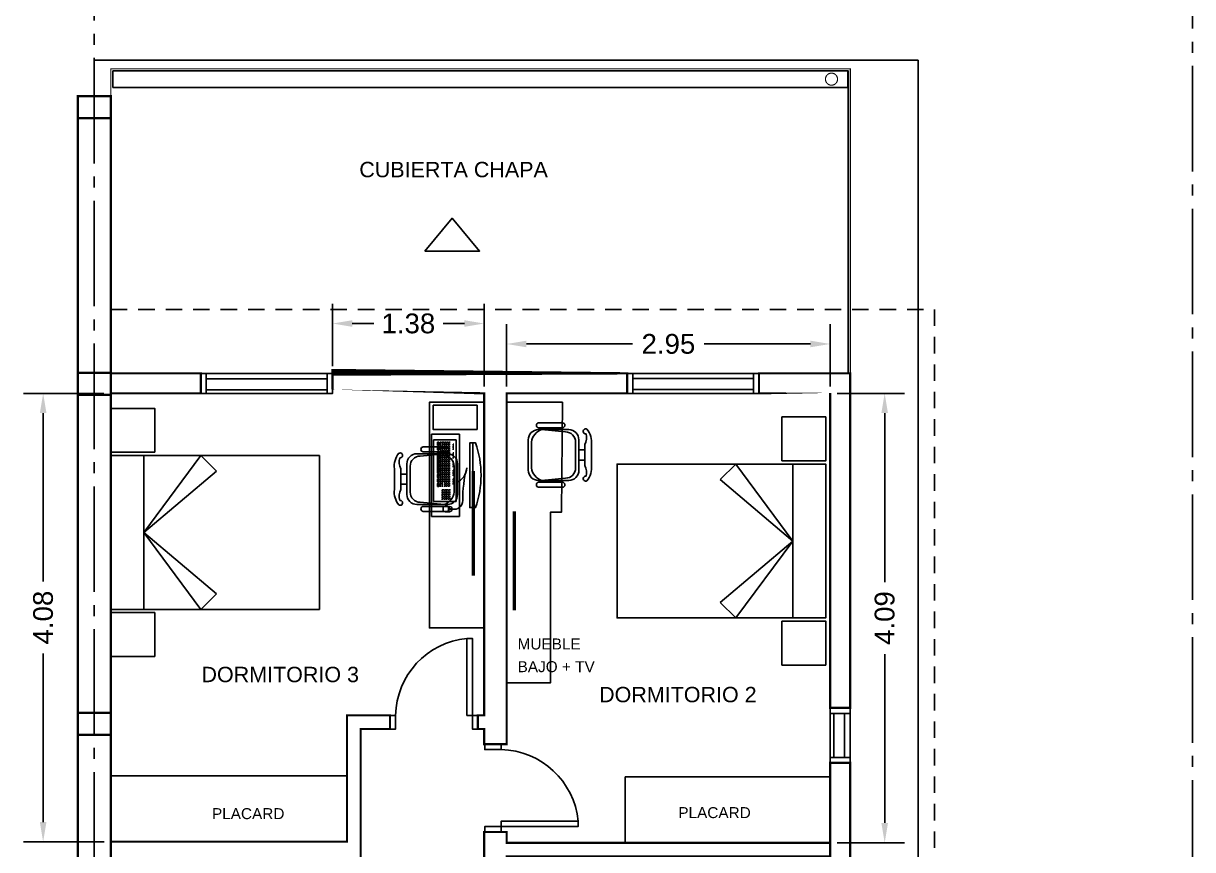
# Model space of a CAD drawing. Header units: millimetres. Extents: x -13913 to 5993, y 1496 to 3225.
# Drawn here: x 3006.75 to 3017.4, y 1669.31 to 1676.83 of the extents above; entities that cross this region are included whole.
import ezdxf

# ---------------------------------------------------------------- set-up
doc = ezdxf.new("R2010")
doc.units = ezdxf.units.MM
doc.header["$PDMODE"] = 35
for name, pattern in [('ACAD_ISO04W100', [30, 24, -3, 0, -3]), ('CONTINUA', [200, 100, 100]), ('DASHED', [0.75, 0.5, -0.25])]:
    doc.linetypes.add(name, pattern=pattern)
doc.layers.get('Defpoints').update_dxf_attribs({"color": 230})
for name, color, linetype in [('EJES', 8, 'Continuous'), ('P1-CARPINTERIAS', 7, 'Continuous'), ('P1-COTAS', 7, 'Continuous'), ('P1-MUEBLES', 7, 'Continuous'), ('P1-MUROS', 7, 'Continuous'), ('P1-PROYECCION', 7, 'Continuous'), ('P1-SOLADOS', 7, 'Continuous'), ('P1-TEXTOS', 7, 'Continuous')]:
    doc.layers.add(name, color=color, linetype=linetype)
doc.styles.add('Arial02.5', font='arial.ttf', dxfattribs={"width": 0.8, "height": 0.025})
doc.styles.get("Standard").update_dxf_attribs({"font": 'arial.ttf'})
doc.dimstyles.get("Standard").update_dxf_attribs({"dimtxt": 0.18, "dimasz": 0.18, "dimexe": 0.18, "dimexo": 0.0625, "dimgap": 0.09, "dimtad": 0, "dimtih": 1, "dimtoh": 1, "dimzin": 0, "dimdsep": 46, "dimtxsty": 'Standard', "dimcen": 0.09, "dimadec": 0, "dimazin": 0, "dimtfac": 1, "dimtofl": 0, "dimtmove": 0, "dimatfit": 3, "dimfxl": 1, "dimtolj": 1, "dimtzin": 0, "dimarcsym": 0})

# ---------------------------------------------------------------- blocks, each defined once
blk = doc.blocks.new('A$C2948a58f')
at = {"color": 0}
blk.add_line((1.599999823135477, 0.4289492536399848), (1.60000004216954, 1.828949351498522), dxfattribs=at)
for points in [[(1.500000000003638, 1.857898607647257), (1.500000063570496, 2.257898607647348), (1.900000063570587, 2.257898544080035), (1.900000000003729, 1.857898544079944)], [(0.9389633253263128, 1.687527890210276), (1.599999932652281, 1.128949302569254), (1.080384659090214, 1.82894926892277)], [(0.9389633253263128, 0.570370717437072), (1.600000010223539, 1.128949397316319), (1.080384659090214, 0.4289493387245784)], [(1.500000000003638, 0.4000000000000909), (1.500000063570496, 0), (1.900000063570587, 6.356731319101527e-08), (1.900000000003729, 0.4000000635674041)]]:
    blk.add_lwpolyline(points, close=True, dxfattribs=at)
blk.add_lwpolyline([(1.900000000003729, 0.4289493038245382), (2.34194885706529e-07, 0.4289489859888818), (0, 1.828949621658467), (1.900000000003729, 1.82894930382281), (1.899999780971029, 0.4289493038236287), (5.191122909309343e-08, 0.4289489859888818)], dxfattribs=at)
blk = doc.blocks.new('A$C152fcc00')
at = {"color": 0}
for p, q in [((0.1073397765285335, 0.6810175139166859), (0.3621526669594459, 0.6810175139166859)), ((0.1073397765285335, 0.6292489304237279), (0.3621526669594459, 0.6292489304237279)), ((0.5350463102804497, 0.3942282660341334), (0.5980645430390723, 0.3942282660341334)), ((0.5350463102804497, 0.2867892478884642), (0.5980645430390723, 0.2867892478884642)), ((0.1073397765285335, 0.0517685834988697), (0.3621526669594459, 0.0517685834988697)), ((0.1073397765285335, 5.911715561524034e-12), (0.3621526669594459, 5.911715561524034e-12))]:
    blk.add_line(p, q, dxfattribs=at)
for points in [[(0, 0.3405087569612988), (0, 0.5016672841506988, -0.414213562373095), (0.1074390181456693, 0.6091063022818162), (0.4297560725244693, 0.6091063022818162, -0.418376194748687), (0.5350463102804497, 0.5016672841506988), (0.5350463102804497, 0.3405087569612988)], [(0.03378302627243102, 0.3405087569612988), (0.03378302627243102, 0.4775621125795624, -0.2802796934905701), (0.1412220444181003, 0.6091063022818162), (0.3947097622440197, 0.5850011307106797, -0.4183761947486869), (0.5, 0.4775621125795624), (0.5, 0.3405087569612988)], [(0.610978308133781, 0.5651019176643786, -0.214578381300561), (0.5980645430390723, 0.4508804365091237), (0.5980645430390723, 0.3405087569612988)], [(0.6207340311666485, 0.6138308039139702, -0.2070656746415199), (0.6675507334293798, 0.4504383041116853), (0.6675507334293798, 0.3405087569612988)], [(0, 0.3405087569612988), (0, 0.1793502297718987, 0.414213562373095), (0.1074390181456693, 0.07191121162622949), (0.4297560725244693, 0.07191121162622949, 0.418376194748687), (0.5350463102804497, 0.1793502297718987), (0.5350463102804497, 0.3405087569612988)], [(0.03378302627243102, 0.3405087569612988), (0.03378302627243102, 0.2034554013430352, 0.2802796934905701), (0.1412220444181003, 0.07191121162622949), (0.3947097622440197, 0.09601638321191786, 0.4183761947486869), (0.5, 0.2034554013430352), (0.5, 0.3405087569612988)], [(0.610978308133781, 0.115915596258219, 0.214578381300561), (0.5980645430390723, 0.2301370774134739), (0.5980645430390723, 0.3405087569612988)], [(0.6207340311666485, 0.06718671000862741, 0.2070656746415199), (0.6675507334293798, 0.2305792098109123), (0.6675507334293798, 0.3405087569612988)]]:
    blk.add_lwpolyline(points, format="xyb", dxfattribs=at)
for centre, radius, start, end in [((0.1120649682707153, 0.6551010976313592), 0.02628044874733444, 100.5780631406186, 259.6419622348807), ((0.3621526669594459, 0.6551332221774828), 0.02588429174520612, 270, 90), ((0.6075352432089858, 0.5911322444212601), 0.02625704870651575, 59.82279938518214, 277.5348476443303), ((0.112164209887851, 0.02583383110186332), 0.02628044874733444, 100.3580377651193, 259.4219368593814), ((0.3621526669594459, 0.02588429174511475), 0.02588429174520612, 270, 90), ((0.6075352432089858, 0.08988526950133746), 0.02625704870651575, 82.4651523556697, 300.1772006148179)]:
    blk.add_arc(centre, radius, start, end, dxfattribs=at)
blk = doc.blocks.new('Pc')
at = {"color": 0}
blk.add_lwpolyline([(0.4601586428907467, 8.856521055684425), (0.4601586428907467, 9.657571814786934, -0.1704191629367578), (20.380158642889, 9.657571814786934), (20.380158642889, 8.856521055677149), (0.4601586428907467, 8.856521055677149), (0.4601586428907467, 7.868622573878383), (20.380158642889, 7.868622573878383), (20.380158642889, 8.856521055677149)], format="xyb", dxfattribs=at)
blk = doc.blocks.new('keyboard')
for p, q in [((0, 6.973000000000027), (18.96000000000033, 6.973000000000027)), ((0, 0), (0, 6.973000000000027)), ((0.6682500000000005, 4.677750000000003), (0.6682500000000005, 5.16375)), ((0.6682500000000005, 4.677750000000003), (1.15424999999999, 4.677750000000003)), ((0.6682500000000005, 4.009500000000003), (0.6682500000000005, 4.4955)), ((0.6682500000000005, 4.009500000000003), (1.15424999999999, 4.009500000000003)), ((0.6682500000000005, 3.341250000000002), (0.6682500000000005, 3.827249999999999)), ((1.249074152259425, 6.076887861048704), (1.249074152259425, 6.283430762740586)), ((1.249074152259425, 6.076887861048704), (1.735074152259415, 6.076887861048704)), ((1.336500000000001, 4.677750000000003), (1.336500000000001, 5.16375)), ((1.336500000000001, 4.677750000000003), (1.822499999999991, 4.677750000000003)), ((1.336500000000001, 4.009500000000003), (1.336500000000001, 4.4955)), ((1.336500000000001, 4.009500000000003), (1.822499999999991, 4.009500000000003)), ((1.336500000000001, 3.341250000000002), (1.336500000000001, 3.827249999999999)), ((1.917324152259425, 6.076887861048704), (1.917324152259425, 6.283430762740586)), ((1.917324152259425, 6.076887861048704), (2.403324152259415, 6.076887861048704)), ((2.004750000000001, 4.677750000000003), (2.004750000000001, 5.16375)), ((2.004750000000001, 4.677750000000003), (2.490749999999991, 4.677750000000003)), ((2.004750000000001, 4.009500000000003), (2.004750000000001, 4.4955)), ((2.004750000000001, 4.009500000000003), (2.490749999999991, 4.009500000000003)), ((2.004750000000001, 3.341250000000002), (2.004750000000001, 3.827249999999999)), ((2.585574152259426, 6.076887861048704), (2.585574152259426, 6.283430762740586)), ((2.585574152259426, 6.076887861048704), (3.071574152259416, 6.076887861048704)), ((2.673000000000002, 4.677750000000003), (2.673000000000002, 5.16375)), ((2.673000000000002, 4.677750000000003), (3.158999999999992, 4.677750000000003)), ((2.673000000000002, 4.009500000000003), (2.673000000000002, 4.4955)), ((2.673000000000002, 4.009500000000003), (3.158999999999992, 4.009500000000003)), ((2.673000000000002, 3.341250000000002), (2.673000000000002, 3.827249999999999)), ((3.341250000000002, 4.677750000000003), (3.341250000000002, 5.16375)), ((3.341250000000002, 4.677750000000003), (3.827249999999992, 4.677750000000003)), ((3.341250000000002, 4.009500000000003), (3.341250000000002, 4.4955)), ((3.341250000000002, 4.009500000000003), (3.827249999999992, 4.009500000000003)), ((3.341250000000002, 3.341250000000002), (3.341250000000002, 3.827249999999999)), ((3.922074152259427, 6.076887861048704), (3.922074152259427, 6.283430762740586)), ((3.922074152259427, 6.076887861048704), (4.408074152259417, 6.076887861048704)), ((4.009500000000003, 4.677750000000003), (4.009500000000003, 5.16375)), ((4.009500000000003, 4.677750000000003), (4.495499999999993, 4.677750000000003)), ((4.009500000000003, 4.009500000000003), (4.009500000000003, 4.4955)), ((4.009500000000003, 4.009500000000003), (4.495499999999993, 4.009500000000003)), ((4.009500000000003, 3.341250000000002), (4.009500000000003, 3.827249999999999)), ((4.590324152259427, 6.076887861048704), (4.590324152259427, 6.283430762740586)), ((4.590324152259427, 6.076887861048704), (5.076324152259417, 6.076887861048704)), ((4.677750000000003, 4.677750000000003), (4.677750000000003, 5.16375)), ((4.677750000000003, 4.677750000000003), (5.163749999999993, 4.677750000000003)), ((4.677750000000003, 4.009500000000003), (4.677750000000003, 4.4955)), ((4.677750000000003, 4.009500000000003), (5.163749999999993, 4.009500000000003)), ((4.677750000000003, 3.341250000000002), (4.677750000000003, 3.827249999999999)), ((5.258574152259428, 6.076887861048704), (5.258574152259428, 6.283430762740586)), ((5.258574152259428, 6.076887861048704), (5.744574152259418, 6.076887861048704)), ((5.346000000000004, 4.677750000000003), (5.346000000000004, 5.16375)), ((5.346000000000004, 4.677750000000003), (5.831999999999994, 4.677750000000003)), ((5.346000000000004, 4.009500000000003), (5.346000000000004, 4.4955)), ((5.346000000000004, 4.009500000000003), (5.831999999999994, 4.009500000000003)), ((5.346000000000004, 3.341250000000002), (5.346000000000004, 3.827249999999999)), ((6.014250000000004, 4.677750000000003), (6.014250000000004, 5.16375)), ((6.014250000000004, 4.677750000000003), (6.500249999999994, 4.677750000000003)), ((6.014250000000004, 4.009500000000003), (6.014250000000004, 4.4955)), ((6.014250000000004, 4.009500000000003), (6.500249999999994, 4.009500000000003)), ((6.014250000000004, 3.341250000000002), (6.014250000000004, 3.827249999999999)), ((6.595074152259429, 6.076887861048704), (6.595074152259429, 6.283430762740586)), ((6.595074152259429, 6.076887861048704), (7.081074152259418, 6.076887861048704)), ((6.682500000000005, 4.677750000000003), (6.682500000000005, 5.16375)), ((6.682500000000005, 4.677750000000003), (7.168499999999995, 4.677750000000003)), ((6.682500000000005, 4.009500000000003), (6.682500000000005, 4.4955)), ((6.682500000000005, 4.009500000000003), (7.168499999999995, 4.009500000000003)), ((6.682500000000005, 3.341250000000002), (6.682500000000005, 3.827249999999999)), ((7.263324152259429, 6.076887861048704), (7.263324152259429, 6.283430762740586)), ((7.263324152259429, 6.076887861048704), (7.749324152259419, 6.076887861048704)), ((7.350750000000005, 4.677750000000003), (7.350750000000005, 5.16375)), ((7.350750000000005, 4.677750000000003), (7.836749999999995, 4.677750000000003)), ((7.350750000000005, 4.009500000000003), (7.350750000000005, 4.4955)), ((7.350750000000005, 4.009500000000003), (7.836749999999995, 4.009500000000003)), ((7.350750000000005, 3.341250000000002), (7.350750000000005, 3.827249999999999)), ((7.931574152259429, 6.076887861048704), (7.931574152259429, 6.283430762740586)), ((7.931574152259429, 6.076887861048704), (8.41757415225942, 6.076887861048704)), ((8.019000000000005, 4.677750000000003), (8.019000000000005, 5.16375)), ((8.019000000000005, 4.677750000000003), (8.504999999999995, 4.677750000000003)), ((8.019000000000005, 4.009500000000003), (8.019000000000005, 4.4955)), ((8.019000000000005, 4.009500000000003), (8.504999999999995, 4.009500000000003)), ((8.019000000000005, 3.341250000000002), (8.019000000000005, 3.827249999999999)), ((8.687250000000006, 4.677750000000003), (8.687250000000006, 5.16375)), ((8.687250000000006, 4.677750000000003), (9.173249999999996, 4.677750000000003)), ((8.687250000000006, 4.009500000000003), (8.687250000000006, 4.4955)), ((8.687250000000006, 4.009500000000003), (9.173249999999996, 4.009500000000003)), ((8.687250000000006, 3.341250000000002), (8.687250000000006, 3.827249999999999)), ((9.26807415225943, 6.076887861048704), (9.26807415225943, 6.283430762740586)), ((9.26807415225943, 6.076887861048704), (9.75407415225942, 6.076887861048704)), ((9.355500000000006, 4.677750000000003), (9.355500000000006, 5.16375)), ((9.355500000000006, 4.677750000000003), (9.841499999999996, 4.677750000000003)), ((9.355500000000006, 4.009500000000003), (9.355500000000006, 4.4955)), ((9.355500000000006, 4.009500000000003), (9.841499999999996, 4.009500000000003)), ((9.355500000000006, 3.341250000000002), (9.355500000000006, 3.827249999999999)), ((9.93632415225943, 6.076887861048704), (9.93632415225943, 6.283430762740586)), ((9.93632415225943, 6.076887861048704), (10.42232415225942, 6.076887861048704)), ((10.02375000000001, 4.677750000000003), (10.02375000000001, 5.16375)), ((10.02375000000001, 4.677750000000003), (10.50975, 4.677750000000003)), ((10.02375000000001, 4.009500000000003), (10.02375000000001, 4.4955)), ((10.02375000000001, 4.009500000000003), (10.50975, 4.009500000000003)), ((10.02375000000001, 3.341250000000002), (10.02375000000001, 3.827249999999999)), ((10.60457415225943, 6.076887861048704), (10.60457415225943, 6.283430762740586)), ((10.60457415225943, 6.076887861048704), (11.09057415225942, 6.076887861048704)), ((10.69200000000001, 4.677750000000003), (10.69200000000001, 5.16375)), ((10.69200000000001, 4.677750000000003), (11.178, 4.677750000000003)), ((10.69200000000001, 4.009500000000003), (10.69200000000001, 4.4955)), ((10.69200000000001, 4.009500000000003), (11.178, 4.009500000000003)), ((10.69200000000001, 3.341250000000002), (10.69200000000001, 3.827249999999999)), ((11.36025000000001, 4.677750000000003), (11.36025000000001, 5.16375)), ((11.36025000000001, 4.677750000000003), (11.84625, 4.677750000000003)), ((11.36025000000001, 4.009500000000003), (11.36025000000001, 4.4955)), ((11.36025000000001, 4.009500000000003), (11.84625, 4.009500000000003)), ((11.36025000000001, 3.341250000000002), (11.36025000000001, 3.827249999999999)), ((11.94107415225943, 6.076887861048704), (11.94107415225943, 6.283430762740586)), ((11.94107415225943, 6.076887861048704), (12.42707415225942, 6.076887861048704)), ((12.02850000000001, 4.677750000000003), (12.02850000000001, 5.16375)), ((12.02850000000001, 4.677750000000003), (12.5145, 4.677750000000003)), ((12.02850000000001, 4.009500000000003), (12.02850000000001, 4.4955)), ((12.02850000000001, 4.009500000000003), (12.5145, 4.009500000000003)), ((12.02850000000001, 3.341250000000002), (12.02850000000001, 3.827249999999999)), ((12.60932415225943, 6.076887861048704), (12.60932415225943, 6.283430762740586)), ((12.60932415225943, 6.076887861048704), (13.09532415225942, 6.076887861048704)), ((12.69675000000001, 4.677750000000003), (12.69675000000001, 5.16375)), ((12.69675000000001, 4.677750000000003), (13.18275, 4.677750000000003)), ((12.69675000000001, 4.009500000000003), (12.69675000000001, 4.4955)), ((12.69675000000001, 4.009500000000003), (13.18275, 4.009500000000003)), ((12.69675000000001, 3.341250000000002), (12.69675000000001, 3.827249999999999)), ((13.27757415225943, 6.076887861048696), (13.27757415225943, 6.283430762740579)), ((13.27757415225943, 6.076887861048704), (13.76357415225942, 6.076887861048704)), ((13.36500000000001, 4.677750000000003), (13.36500000000001, 5.16375)), ((13.36500000000001, 4.677750000000003), (13.851, 4.677750000000003)), ((13.36500000000001, 4.009500000000003), (13.36500000000001, 4.4955)), ((13.36500000000001, 4.009500000000003), (13.851, 4.009500000000003)), ((13.36500000000001, 3.341250000000002), (13.36500000000001, 3.827249999999999)), ((14.03325000000001, 4.677750000000003), (14.03325000000001, 5.16375)), ((14.03325000000001, 4.677750000000003), (14.43916274493438, 4.677750000000003)), ((14.03325000000001, 4.009500000000003), (14.03325000000001, 4.4955)), ((14.03325000000001, 4.009500000000003), (14.43916274493438, 4.009500000000003)), ((14.03325000000001, 3.341250000000002), (14.03325000000001, 3.827249999999999)), ((15.36975000000001, 4.722595632432807), (15.36975000000001, 5.208595632432804)), ((15.36975, 4.722595632432814), (15.85575, 4.722595632432814)), ((15.36975000000001, 4.054345632432813), (15.36975000000001, 4.54034563243281)), ((15.36975, 4.054345632432813), (15.85575, 4.054345632432813)), ((15.36975000000001, 3.386095632432813), (15.36975000000001, 3.87209563243281)), ((16.03800000000001, 4.722595632432807), (16.03800000000001, 5.208595632432804)), ((16.038, 4.722595632432814), (16.524, 4.722595632432814)), ((16.03800000000001, 4.054345632432813), (16.03800000000001, 4.54034563243281)), ((16.038, 4.054345632432813), (16.524, 4.054345632432813)), ((16.03800000000001, 3.386095632432813), (16.03800000000001, 3.87209563243281)), ((16.70625000000001, 4.722595632432807), (16.70625000000001, 5.208595632432804)), ((16.70625, 4.722595632432814), (17.19225, 4.722595632432814)), ((16.70625000000001, 4.054345632432813), (16.70625000000001, 4.54034563243281)), ((16.70625, 4.054345632432813), (17.19225, 4.054345632432813)), ((16.70625000000001, 3.386095632432813), (16.70625000000001, 3.87209563243281)), ((17.37450000000001, 4.722595632432807), (17.37450000000001, 5.208595632432804)), ((17.3745, 4.722595632432814), (17.8605, 4.722595632432814)), ((17.37450000000001, 4.054345632432813), (17.37450000000001, 4.54034563243281)), ((17.3745, 4.054345632432813), (17.8605, 4.054345632432813)), ((17.37450000000001, 3.386095632432813), (17.37450000000001, 3.87209563243281)), ((18.04275, 4.722595632432807), (18.04275, 5.208595632432804)), ((18.04275, 4.722595632432814), (18.46944016112479, 4.722595632432814)), ((18.04275, 4.054345632432813), (18.04275, 4.54034563243281)), ((18.04275, 4.054345632432813), (18.46944016112479, 4.054345632432813)), ((18.04275, 3.386095632432813), (18.04275, 3.87209563243281)), ((18.96000000000033, 6.973000000000027), (18.96000000000033, 0)), ((18.96000000000033, 0), (0, 0)), ((0.6682500000000005, 3.341250000000002), (1.15424999999999, 3.341250000000002)), ((0.6682500000000005, 2.673000000000002), (0.6682500000000005, 3.158999999999999)), ((0.6682500000000005, 2.673000000000002), (1.15424999999999, 2.673000000000002)), ((0.6682500000000005, 2.004750000000001), (0.6682500000000005, 2.490749999999998)), ((0.6682500000000005, 2.004750000000001), (1.82480425650931, 2.004750000000001)), ((1.336500000000001, 3.341250000000002), (1.822499999999991, 3.341250000000002)), ((1.336500000000001, 2.673000000000002), (1.336500000000001, 3.158999999999999)), ((1.336500000000001, 2.673000000000002), (1.822499999999991, 2.673000000000002)), ((2.004750000000001, 3.341250000000002), (2.490749999999991, 3.341250000000002)), ((2.004750000000001, 2.673000000000002), (2.004750000000001, 3.158999999999999)), ((2.004750000000001, 2.673000000000002), (2.490749999999991, 2.673000000000002)), ((2.004750000000001, 2.004750000000001), (2.004750000000001, 2.490749999999998)), ((2.004750000000001, 2.004750000000001), (2.490749999999991, 2.004750000000001)), ((2.673000000000002, 3.341250000000002), (3.158999999999992, 3.341250000000002)), ((2.673000000000002, 2.673000000000002), (2.673000000000002, 3.158999999999999)), ((2.673000000000002, 2.673000000000002), (3.158999999999992, 2.673000000000002)), ((2.673000000000002, 2.004750000000001), (2.673000000000002, 2.490749999999998)), ((2.673000000000002, 2.004750000000001), (3.158999999999992, 2.004750000000001)), ((3.341250000000002, 3.341250000000002), (3.827249999999992, 3.341250000000002)), ((3.341250000000002, 2.673000000000002), (3.341250000000002, 3.158999999999999)), ((3.341250000000002, 2.673000000000002), (3.827249999999992, 2.673000000000002)), ((3.341250000000002, 2.004750000000001), (3.341250000000002, 2.490749999999998)), ((3.341250000000002, 2.004750000000001), (3.827249999999992, 2.004750000000001)), ((4.009500000000003, 3.341250000000002), (4.495499999999993, 3.341250000000002)), ((4.009500000000003, 2.673000000000002), (4.009500000000003, 3.158999999999999)), ((4.009500000000003, 2.673000000000002), (4.495499999999993, 2.673000000000002)), ((4.009500000000003, 2.004750000000001), (4.009500000000003, 2.490749999999998)), ((4.009500000000003, 2.004750000000001), (4.495499999999993, 2.004750000000001)), ((4.677750000000003, 3.341250000000002), (5.163749999999993, 3.341250000000002)), ((4.677750000000003, 2.673000000000002), (4.677750000000003, 3.158999999999999)), ((4.677750000000003, 2.673000000000002), (5.163749999999993, 2.673000000000002)), ((4.677750000000003, 2.004750000000001), (4.677750000000003, 2.490749999999998)), ((4.677750000000003, 2.004750000000001), (5.163749999999993, 2.004750000000001)), ((5.346000000000004, 3.341250000000002), (5.831999999999994, 3.341250000000002)), ((5.346000000000004, 2.673000000000002), (5.346000000000004, 3.158999999999999)), ((5.346000000000004, 2.673000000000002), (5.831999999999994, 2.673000000000002)), ((5.346000000000004, 2.004750000000001), (5.346000000000004, 2.490749999999998)), ((5.346000000000004, 2.004750000000001), (5.831999999999994, 2.004750000000001)), ((6.014250000000004, 3.341250000000002), (6.500249999999994, 3.341250000000002)), ((6.014250000000004, 2.673000000000002), (6.014250000000004, 3.158999999999999)), ((6.014250000000004, 2.673000000000002), (6.500249999999994, 2.673000000000002)), ((6.014250000000004, 2.004750000000001), (6.014250000000004, 2.490749999999998)), ((6.014250000000004, 2.004750000000001), (6.500249999999994, 2.004750000000001)), ((6.682500000000005, 3.341250000000002), (7.168499999999995, 3.341250000000002)), ((6.682500000000005, 2.673000000000002), (6.682500000000005, 3.158999999999999)), ((6.682500000000005, 2.673000000000002), (7.168499999999995, 2.673000000000002)), ((6.682500000000005, 2.004750000000001), (6.682500000000005, 2.490749999999998)), ((6.682500000000005, 2.004750000000001), (7.168499999999995, 2.004750000000001)), ((7.350750000000005, 3.341250000000002), (7.836749999999995, 3.341250000000002)), ((7.350750000000005, 2.673000000000002), (7.350750000000005, 3.158999999999999)), ((7.350750000000005, 2.673000000000002), (7.836749999999995, 2.673000000000002)), ((7.350750000000005, 2.004750000000001), (7.350750000000005, 2.490749999999998)), ((7.350750000000005, 2.004750000000001), (7.836749999999995, 2.004750000000001)), ((8.019000000000005, 3.341250000000002), (8.504999999999995, 3.341250000000002)), ((8.019000000000005, 2.673000000000002), (8.019000000000005, 3.158999999999999)), ((8.019000000000005, 2.673000000000002), (8.504999999999995, 2.673000000000002)), ((8.019000000000005, 2.004750000000001), (8.019000000000005, 2.490749999999998)), ((8.019000000000005, 2.004750000000001), (8.504999999999995, 2.004750000000001)), ((8.687250000000006, 3.341250000000002), (9.173249999999996, 3.341250000000002)), ((8.687250000000006, 2.673000000000002), (8.687250000000006, 3.158999999999999)), ((8.687250000000006, 2.673000000000002), (9.173249999999996, 2.673000000000002)), ((8.687250000000006, 2.004750000000001), (8.687250000000006, 2.490749999999998)), ((8.687250000000006, 2.004750000000001), (9.173249999999996, 2.004750000000001)), ((9.355500000000006, 3.341250000000002), (9.841499999999996, 3.341250000000002)), ((9.355500000000006, 2.673000000000002), (9.355500000000006, 3.158999999999999)), ((9.355500000000006, 2.673000000000002), (9.841499999999996, 2.673000000000002)), ((9.355500000000006, 2.004750000000001), (9.355500000000006, 2.490749999999998)), ((9.355500000000006, 2.004750000000001), (9.841499999999996, 2.004750000000001)), ((10.02375000000001, 3.341250000000002), (10.50975, 3.341250000000002)), ((10.02375000000001, 2.673000000000002), (10.02375000000001, 3.158999999999999)), ((10.02375000000001, 2.673000000000002), (10.50975, 2.673000000000002)), ((10.02375000000001, 2.004750000000001), (10.02375000000001, 2.490749999999998)), ((10.02375000000001, 2.004750000000001), (10.50975, 2.004750000000001)), ((10.69200000000001, 3.341250000000002), (11.178, 3.341250000000002)), ((10.69200000000001, 2.673000000000002), (10.69200000000001, 3.158999999999999)), ((10.69200000000001, 2.673000000000002), (11.178, 2.673000000000002)), ((10.69200000000001, 2.004750000000001), (10.69200000000001, 2.490749999999998)), ((10.69200000000001, 2.004750000000001), (11.178, 2.004750000000001)), ((11.36025000000001, 3.341250000000002), (11.84625, 3.341250000000002)), ((11.36025000000001, 2.673000000000002), (11.36025000000001, 3.158999999999999)), ((11.36025000000001, 2.673000000000002), (11.84625, 2.673000000000002)), ((11.36025000000001, 2.004750000000001), (11.36025000000001, 2.490749999999998)), ((11.36025000000001, 2.004750000000001), (11.84625, 2.004750000000001)), ((12.02850000000001, 3.341250000000002), (12.5145, 3.341250000000002)), ((12.02850000000001, 2.673000000000002), (12.02850000000001, 3.158999999999999)), ((12.02850000000001, 2.673000000000002), (12.5145, 2.673000000000002)), ((12.02850000000001, 2.004750000000001), (12.02850000000001, 2.490749999999998)), ((12.02850000000001, 2.004750000000001), (12.5145, 2.004750000000001)), ((12.69675000000001, 3.341250000000002), (13.18275, 3.341250000000002)), ((12.69675000000001, 2.673000000000002), (12.69675000000001, 3.158999999999999)), ((12.69675000000001, 2.673000000000002), (14.44926641504389, 2.673000000000002)), ((12.69675000000001, 2.004750000000001), (12.69675000000001, 2.490749999999998)), ((12.69675000000001, 2.004750000000001), (13.18275, 2.004750000000001)), ((13.36500000000001, 3.341250000000002), (13.851, 3.341250000000002)), ((13.36500000000001, 2.004750000000001), (13.36500000000001, 2.490749999999998)), ((13.36500000000001, 2.004750000000001), (14.44977695912166, 2.004750000000001)), ((14.03325000000001, 3.341250000000002), (14.43916274493438, 3.341250000000002)), ((15.36975, 3.386095632432813), (15.85575, 3.386095632432813)), ((15.36975000000001, 2.718141562273445), (15.36975000000001, 3.204141562273442)), ((15.36975, 2.718141562273445), (15.85575, 2.718141562273445)), ((16.038, 3.386095632432813), (16.524, 3.386095632432813)), ((16.03800000000001, 2.718141562273445), (16.03800000000001, 3.204141562273442)), ((16.038, 2.718141562273445), (16.524, 2.718141562273445)), ((16.70625, 3.386095632432813), (17.19225, 3.386095632432813)), ((16.70625000000001, 2.718141562273445), (16.70625000000001, 3.204141562273442)), ((16.70625, 2.718141562273445), (17.19225, 2.718141562273445)), ((17.3745, 3.386095632432813), (17.8605, 3.386095632432813)), ((17.37450000000001, 2.718141562273445), (17.37450000000001, 3.204141562273442)), ((17.3745, 2.718141562273445), (17.8605, 2.718141562273445)), ((18.04275, 3.386095632432813), (18.46944016112479, 3.386095632432813)), ((18.04275, 2.718141562273445), (18.04275, 3.204141562273442)), ((18.04275, 2.718141562273445), (18.46944016112479, 2.718141562273445))]:
    blk.add_line(p, q)
at = {"flags": 128}
for points in [[(1.655259547902915, 1.652601331339497), (0.6962954597846647, 1.652601331339497), (0.6962954597846647, 1.234955949595246), (1.655259547902915, 1.234955949595246)], [(3.032629709898629, 1.652601331339497), (2.073665621780378, 1.652601331339497), (2.073665621780378, 1.234955949595246), (3.032629709898629, 1.234955949595246)], [(4.409999871894343, 1.652601331339497), (3.451035783776092, 1.652601331339497), (3.451035783776092, 1.234955949595246), (4.409999871894343, 1.234955949595246)], [(10.26382306037601, 1.652601331339497), (4.730022293982529, 1.652601331339497), (4.730022293982529, 1.234955949595246), (10.26382306037601, 1.234955949595246)], [(11.57184347627981, 1.652601331339497), (10.61287938816156, 1.652601331339497), (10.61287938816156, 1.234955949595246), (11.57184347627981, 1.234955949595246)], [(12.94921363827552, 1.652601331339497), (11.99024955015727, 1.652601331339497), (11.99024955015727, 1.234955949595246), (12.94921363827552, 1.234955949595246)], [(14.32658380027124, 1.652601331339497), (13.36761971215299, 1.652601331339497), (13.36761971215299, 1.234955949595246), (14.32658380027124, 1.234955949595246)]]:
    blk.add_lwpolyline(points, close=True, dxfattribs=at)
blk = doc.blocks.new('keyboard1')
at = {"color": 0}
blk.add_arc((8.486922806871007, 5.399863846912922), 4.82988748920924, 19.00851409697423, 89.14607471500167, dxfattribs=at)
blk.add_blockref('keyboard', (0, 0), dxfattribs=at)
blk = doc.blocks.new('Mouse')
at = {"color": 0}
for p, q in [((0.05343240112415515, 2.536233936683857), (-0.07126857494586147, 1.924500886103488)), ((-0.05872305417142343, 0.2673258645299939), (0, -7.275957614183426e-12)), ((0.6544623353838688, 2.456944751509582), (0.6544623353838688, 1.832737563614501)), ((0.8416452499659499, 2.169841157563496), (0.6544623353838688, 2.169841157563496)), ((0.8416452499659499, 2.119841157567862), (0.6544623353838688, 2.119841157567862)), ((0.7916452499630395, 2.506944751512492), (0.7044623354013311, 2.506944751512492)), ((0.7044623354013311, 1.78273756361159), (0.7916452499630395, 1.78273756361159)), ((0.7480537926749093, 2.506944751512492), (0.7480537926749093, 2.788662593782647)), ((0.7480537926749093, 1.622713155957172), (0.7480537926749093, 1.78273756361159)), ((0.8416452499659499, 1.832737563614501), (0.8416452499659499, 2.456944751509582)), ((1.442675184240215, 2.536233936683857), (1.567376160281128, 1.924500886103488)), ((1.554830639521242, 0.2673258645299939), (1.496107585364371, -7.275957614183426e-12)), ((1.496107585364371, -7.275957614183426e-12), (0, -7.275957614183426e-12))]:
    blk.add_line(p, q, dxfattribs=at)
for centre, radius, start, end in [((-1.679302485645167, 50.00134043752041), 43.95008158104136, 256.4528506217792, 269.787277796303), ((-1.737873888705508, 3.474803332792362), 2.578880677890735, 344.5699659849409, 92.3246081700308), ((3.848126443685032, 1.125537377563887), 4, 168.4781933536539, 192.3892969853878), ((0.7480537926749093, 2.971867116226349), 1.349153960272464, 232.3779179636768, 307.6220820363232), ((0.7480537926749093, 1.706734910076193), 1.081927683701851, 50.05723816113001, 129.94276183887), ((0.7044623354013311, 2.456944751509582), 0.05000000000000001, 90, 180), ((0.7044623354013311, 1.832737563614501), 0.05000000000000001, 180, 270), ((0.7916452499630395, 2.456944751509582), 0.05000000000000001, 0, 90), ((0.7916452499630395, 1.832737563614501), 0.05000000000000001, 270, 0), ((-2.352018858335214, 1.125537377563887), 4, 347.6107030146069, 11.52180664634607)]:
    blk.add_arc(centre, radius, start, end, dxfattribs=at)
blk = doc.blocks.new('*D91')
at = {"layer": 'Defpoints', "color": 0, "transparency": 16777216}
for p in [(3007.54998651808, 1673.464769794059), (3006.934300762908, 1669.383411826133), (3007.551614468126, 1669.383411826133)]:
    blk.add_point(p, dxfattribs=at)
at = {"layer": 'P1-COTAS', "color": 0, "lineweight": -2, "transparency": 16777216}
for p, q in [((3007.48748651808, 1673.464769794059), (3006.754300762908, 1673.464769794059)), ((3006.934300762908, 1673.284769794059), (3006.934300762908, 1671.751676076126)), ((3006.934300762908, 1669.563411826133), (3006.934300762908, 1671.096505544066)), ((3007.489114468126, 1669.383411826133), (3006.754300762908, 1669.383411826133))]:
    blk.add_line(p, q, dxfattribs=at)
at = {"layer": 'P1-COTAS', "color": 0, "transparency": 16777216}
for points in [[(3006.904300762907, 1673.284769794059), (3006.964300762908, 1673.284769794059), (3006.934300762908, 1673.464769794059)], [(3006.904300762907, 1669.563411826133), (3006.964300762908, 1669.563411826133), (3006.934300762908, 1669.383411826133)]]:
    blk.add_solid(points, dxfattribs=at)
at = {"layer": 'P1-COTAS', "color": 0, "transparency": 16777216, "insert": (3006.934300762908, 1671.424090810095), "char_height": 0.18, "attachment_point": 5, "rotation": 90}
blk.add_mtext('\\A1;4.08', dxfattribs=at)
blk = doc.blocks.new('*D98')
at = {"layer": 'Defpoints', "color": 0, "transparency": 16777216}
for p in [(3014.100000200762, 1673.464769795748), (3014.596304315518, 1673.464769795748), (3014.100000211643, 1669.374768887217)]:
    blk.add_point(p, dxfattribs=at)
at = {"layer": 'P1-COTAS', "color": 0, "lineweight": -2, "transparency": 16777216}
for p, q in [((3014.162500200762, 1673.464769795748), (3014.776304315518, 1673.464769795748)), ((3014.596304315518, 1673.284769795748), (3014.596304315518, 1671.747354607512)), ((3014.596304315518, 1669.554768887217), (3014.596304315518, 1671.092184075452)), ((3014.162500211643, 1669.374768887217), (3014.776304315518, 1669.374768887217))]:
    blk.add_line(p, q, dxfattribs=at)
at = {"layer": 'P1-COTAS', "color": 0, "transparency": 16777216}
for points in [[(3014.566304315518, 1673.284769795748), (3014.626304315519, 1673.284769795748), (3014.596304315518, 1673.464769795748)], [(3014.566304315518, 1669.554768887217), (3014.626304315519, 1669.554768887217), (3014.596304315518, 1669.374768887217)]]:
    blk.add_solid(points, dxfattribs=at)
at = {"layer": 'P1-COTAS', "color": 0, "transparency": 16777216, "insert": (3014.596304315518, 1671.419769341481), "char_height": 0.18, "attachment_point": 5, "rotation": 90}
blk.add_mtext('\\A1;4.09', dxfattribs=at)
blk = doc.blocks.new('*D99')
at = {"layer": 'Defpoints', "color": 0, "transparency": 16777216}
for p in [(3011.154500211642, 1673.914151358024), (3011.154500211642, 1673.464769795747), (3014.100000200761, 1673.464769795747)]:
    blk.add_point(p, dxfattribs=at)
at = {"layer": 'P1-COTAS', "color": 0, "lineweight": -2, "transparency": 16777216}
for p, q in [((3011.154500211642, 1673.527269795747), (3011.154500211642, 1674.094151358024)), ((3014.100000200761, 1673.527269795747), (3014.100000200761, 1674.094151358024)), ((3011.334500211642, 1673.914151358024), (3012.301261120253, 1673.914151358024)), ((3013.920000200761, 1673.914151358024), (3012.95323929215, 1673.914151358024))]:
    blk.add_line(p, q, dxfattribs=at)
at = {"layer": 'P1-COTAS', "color": 0, "transparency": 16777216}
for points in [[(3011.334500211642, 1673.944151358024), (3011.334500211642, 1673.884151358024), (3011.154500211642, 1673.914151358024)], [(3013.920000200761, 1673.944151358024), (3013.920000200761, 1673.884151358024), (3014.100000200761, 1673.914151358024)]]:
    blk.add_solid(points, dxfattribs=at)
at = {"layer": 'P1-COTAS', "color": 0, "transparency": 16777216, "insert": (3012.627250206202, 1673.914151358024), "char_height": 0.18, "attachment_point": 5}
blk.add_mtext('\\A1;2.95', dxfattribs=at)
blk = doc.blocks.new('*D100')
at = {"layer": 'Defpoints', "color": 0, "transparency": 16777216}
for p in [(3009.569166878309, 1674.100132068631), (3009.569166878309, 1673.650765063434), (3010.94996550551, 1673.464759838116)]:
    blk.add_point(p, dxfattribs=at)
at = {"layer": 'P1-COTAS', "color": 0, "lineweight": -2, "transparency": 16777216}
for p, q in [((3009.569166878309, 1673.713265063434), (3009.569166878309, 1674.280132068631)), ((3010.94996550551, 1673.527259838116), (3010.94996550551, 1674.280132068631)), ((3009.749166878309, 1674.100132068631), (3009.944075059577, 1674.100132068631)), ((3010.76996550551, 1674.100132068631), (3010.575057324242, 1674.100132068631))]:
    blk.add_line(p, q, dxfattribs=at)
at = {"layer": 'P1-COTAS', "color": 0, "transparency": 16777216}
for points in [[(3009.749166878309, 1674.130132068631), (3009.749166878309, 1674.070132068631), (3009.569166878309, 1674.100132068631)], [(3010.76996550551, 1674.130132068631), (3010.76996550551, 1674.070132068631), (3010.94996550551, 1674.100132068631)]]:
    blk.add_solid(points, dxfattribs=at)
at = {"layer": 'P1-COTAS', "color": 0, "transparency": 16777216, "insert": (3010.259566191909, 1674.100132068631), "char_height": 0.18, "attachment_point": 5}
blk.add_mtext('\\A1;1.38', dxfattribs=at)

msp = doc.modelspace()

# ---------------------------------------------------------------- linework, layer by layer
at = {"layer": 'EJES', "color": 18, "linetype": 'ACAD_ISO04W100', "ltscale": 0.04, "true_color": 0x000000}
for points in [[(3007.399986518079, 1689.517608354398), (3007.399986518079, 1657.113587353871)], [(3017.399986518079, 1689.444853975003), (3017.399986518079, 1657.113587353871)]]:
    msp.add_lwpolyline(points, dxfattribs=at)
at = {"layer": 'P1-CARPINTERIAS', "linetype": 'CONTINUA'}
for points in [[(3008.369166878309, 1673.646769794028), (3009.569166878308, 1673.646769794031), (3009.569166878308, 1673.464769794029), (3008.369166878308, 1673.464769794029), (3008.369166878309, 1673.646769794031), (3008.419166878309, 1673.646769794031), (3008.419166878309, 1673.464769794029), (3009.519167878308, 1673.464769794029), (3009.519167878309, 1673.646769794031), (3009.519167878309, 1673.59676984403), (3008.419166878309, 1673.59676984403), (3008.419166878309, 1673.496770044031), (3009.519167878309, 1673.496770044031)], [(3013.452499808509, 1673.646769794024), (3012.252495003336, 1673.646704964967), (3012.252512016743, 1673.464769869064), (3013.452512016743, 1673.464769869066), (3013.452499808509, 1673.646769794024), (3013.402499808509, 1673.646769794024), (3013.402512016743, 1673.464769869066), (3012.302511016743, 1673.464769869066), (3012.302511128152, 1673.646707667038), (3012.302511016743, 1673.598769919063), (3013.402512016743, 1673.598769919063), (3013.402512016743, 1673.498770119063), (3012.302511016743, 1673.498770119063)], [(3014.281935890152, 1670.602268887241), (3014.281935890154, 1670.102268887241), (3014.099935890141, 1670.102269044075), (3014.099935890141, 1670.602268887241), (3014.281935890154, 1670.602268887241), (3014.281935890154, 1670.552268887241), (3014.100000211643, 1670.552268887241), (3014.100000211643, 1670.152267887241), (3014.281935890154, 1670.152267887241), (3014.231935940154, 1670.152267887241), (3014.231935940154, 1670.552268887241), (3014.131936140154, 1670.552268887241), (3014.131936140154, 1670.152267887241)]]:
    msp.add_lwpolyline(points, dxfattribs=at)
for points in [[(3010.792621346277, 1671.234268037259), (3010.842499361646, 1671.234268037259), (3010.842499361646, 1670.409768037218), (3010.892499361642, 1670.409768037218), (3010.892499361642, 1670.53426803726), (3010.792499361643, 1670.534268037259), (3010.792621346277, 1671.234268037259, 0.3805686529644291), (3010.142500211642, 1670.53426803726), (3010.142500211642, 1670.409768037218), (3010.092500211641, 1670.409768037218), (3010.092500211641, 1670.53426803726), (3010.142500211642, 1670.53426803726)], [(3011.805000211641, 1669.572146902583), (3011.805000211641, 1669.522268887214), (3010.955000211641, 1669.522268887214), (3010.955000211641, 1669.472268887218), (3011.105000211642, 1669.472268887218), (3011.105000211641, 1669.572268887217), (3011.805000211641, 1669.572146902583, 0.3805686529644291), (3011.105000211642, 1670.222268037218), (3010.955000211642, 1670.222268037218), (3010.955000211642, 1670.272268037219), (3011.105000211642, 1670.272268037218), (3011.105000211642, 1670.222268037218)]]:
    msp.add_lwpolyline(points, format="xyb", dxfattribs=at)
at = {"layer": 'P1-MUEBLES'}
for points in [[(3010.949905260677, 1673.384194716869), (3010.950719801202, 1671.330545212638), (3010.450719801202, 1671.330545212638), (3010.450712053215, 1673.384194716869)], [(3010.485021386405, 1673.356405592762), (3010.485021386405, 1673.136405592762), (3010.885021386405, 1673.136405592762), (3010.885021386405, 1673.356405592762)], [(3011.154907492034, 1673.384194797639), (3011.154092931249, 1670.830545212638), (3011.554092931249, 1670.830545212638), (3011.553957997012, 1672.384264725633), (3011.654100699493, 1672.384193438728), (3011.662594665783, 1673.38419479764)], [(3010.695050770064, 1673.093171691311), (3010.470232902167, 1673.093171691311), (3010.470232902167, 1672.344898029252), (3010.724374930243, 1672.344898029252), (3010.724374930243, 1673.093171691311)], [(3007.550335903632, 1669.983407906568), (3009.700312520815, 1669.984268887218), (3009.700312520815, 1669.384268887218), (3007.550334767264, 1669.383411315692)], [(3012.234615964945, 1669.974752148593), (3014.100000211642, 1669.974784097023), (3014.100000211642, 1669.374784097023), (3012.234614828577, 1669.374755557717)]]:
    msp.add_lwpolyline(points, close=True, dxfattribs=at)
at = {"layer": 'P1-MUEBLES', "const_width": 0.03}
for points in [[(3010.851575573326, 1672.758721517826), (3010.851575625237, 1671.804582282656)], [(3011.224956926668, 1672.390450454571), (3011.224956877702, 1671.49045045457)]]:
    msp.add_lwpolyline(points, dxfattribs=at)
at = {"layer": 'P1-MUROS', "linetype": 'CONTINUA', "ltscale": 0.3, "const_width": 0.01}
msp.add_lwpolyline([(3014.28398651808, 1673.650323886319), (3014.28398651808, 1676.418816106768), (3007.54998651808, 1676.418816106768), (3007.54998651808, 1676.168816106768)], dxfattribs=at)
at = {"layer": 'P1-MUROS', "linetype": 'CONTINUA', "ltscale": 0.3}
for points in [[(3014.26398651808, 1673.650323886319), (3014.26398651808, 1676.398816106768), (3007.56998651808, 1676.398816106768), (3007.56998651808, 1676.318816106768)], [(3010.408058923847, 1674.759175782609), (3010.908058923847, 1674.759175782609), (3010.658058923847, 1675.059175782609), (3010.408058923847, 1674.759175782609)]]:
    msp.add_lwpolyline(points, dxfattribs=at)
msp.add_lwpolyline([(3014.261780862722, 1676.248816106768), (3014.261780862722, 1676.398816106768), (3007.56998651808, 1676.398816106768), (3007.56998651808, 1676.248816106768)], close=True, dxfattribs=at)
at = {"layer": 'P1-MUROS', "linetype": 'CONTINUA', "ltscale": 0.3, "const_width": 0.01}
msp.add_lwpolyline([(3014.057017763399, 1676.324178950357, -0.9998962388968039), (3014.167017763399, 1676.324178950357, -1.000103771870798), (3014.057017763399, 1676.324178950357, 5.188324338770968e-05)], format="xyb", dxfattribs=at)
at = {"layer": 'P1-MUROS', "const_width": 0.02}
for points in [[(3007.54998651808, 1673.650323886319), (3007.249959130954, 1673.650323886319), (3007.249813982742, 1676.168816106768), (3007.550149553203, 1676.168816106768)], [(3007.24998651808, 1676.168816106768), (3007.54998651808, 1676.168816106768), (3007.54998651808, 1675.968816106768), (3007.24998651808, 1675.968816106768)], [(3007.250000211644, 1663.80775660963), (3007.249972824474, 1673.650776504921), (3007.550000211642, 1673.650749810981), (3007.550000211642, 1663.807757444348)], [(3007.24998651808, 1673.650765063434), (3007.54998651808, 1673.650765063434), (3007.54998651808, 1673.450765063434), (3007.24998651808, 1673.450765063434)], [(3007.24998651808, 1670.557520784888), (3007.54998651808, 1670.557520784888), (3007.54998651808, 1670.357520784888), (3007.24998651808, 1670.357520784888)], [(3007.550000211642, 1670.557523304935), (3007.550000211642, 1670.357523304935), (3007.250000211642, 1670.357523304935), (3007.250000211642, 1670.557523304935)]]:
    msp.add_lwpolyline(points, close=True, dxfattribs=at)
at = {"layer": 'P1-MUROS', "color": 1, "const_width": 0.02}
for points in [[(3007.550000211642, 1673.646769794031), (3008.369166878309, 1673.646769794031), (3008.369166878309, 1673.464769794029), (3007.550000211641, 1673.464769794058)], [(3007.55033712396, 1669.384268887218), (3009.700312520815, 1669.384268887218), (3009.700312520815, 1670.53426803726), (3010.092500211641, 1670.53426803726), (3010.092500211641, 1670.409768037218), (3009.824812520815, 1670.409768037218), (3009.824812520815, 1669.219768887218), (3007.55033712396, 1669.219768887218)]]:
    msp.add_lwpolyline(points, dxfattribs=at)
for points in [[(3010.94996550551, 1673.464759838116), (3009.569166878307, 1673.464769794024), (3009.569166878309, 1673.646769794031), (3012.252494999834, 1673.646769794024), (3012.252494999834, 1673.464769869064), (3011.154500211642, 1673.464769794024), (3011.154500211642, 1670.272268037218), (3010.950312520815, 1670.272268037219), (3010.949995037435, 1670.409768037218), (3010.89250067936, 1670.409768037218), (3010.892499743923, 1670.534255108523), (3010.950000211642, 1670.534255108523)], [(3014.282000211642, 1673.646769794024), (3014.282000211642, 1670.602268887266), (3014.100000211642, 1670.602268887266), (3014.100000211676, 1673.464769795747), (3013.452504617309, 1673.464769794024), (3013.452504617309, 1673.646769794024)], [(3014.281935890154, 1670.102268887241), (3014.282064533131, 1668.461777753025), (3014.10006453313, 1668.461777753025), (3014.099935890154, 1670.102268887241)], [(3010.950312520815, 1669.472268887218), (3010.950337607608, 1669.117268887257), (3011.154500211642, 1669.117268887257), (3011.154500211642, 1669.250268887218), (3014.100000212287, 1669.250268887218), (3014.100000211642, 1669.374768887216), (3011.154500211642, 1669.374768887218), (3011.154500211642, 1669.472268887218)]]:
    msp.add_lwpolyline(points, close=True, dxfattribs=at)
at = {"layer": 'P1-PROYECCION', "linetype": 'DASHED', "ltscale": 0.3}
msp.add_lwpolyline([(3007.550023961845, 1674.228738088318), (3015.050023961845, 1674.228738088318), (3015.050023961845, 1663.228823886319), (3007.550732975582, 1663.228823886319)], close=True, dxfattribs=at)
at = {"layer": 'P1-SOLADOS'}
msp.add_lwpolyline([(3007.400068035641, 1676.318816106768), (3007.399905000518, 1676.496328602629), (3014.900793315737, 1676.496328602629), (3014.900793315737, 1659.457323886319), (3017.399986518079, 1659.457323886319)], dxfattribs=at)

# ---------------------------------------------------------------- block references
at = {"layer": 'P1-MUEBLES', "xscale": -1}
msp.add_blockref('A$C2948a58f', (3009.450309359983, 1671.070167943716), dxfattribs=at)
at = {"layer": 'P1-MUEBLES'}
for name, p, xscale, yscale, zscale, rotation in [('A$C152fcc00', (3011.351133944574, 1673.196624754473), -0.8604487381586139, 0.8604487381586139, 0.8604487381586139, 180.0052132048476), ('A$C152fcc00', (3010.706992092416, 1672.977050705649), 0.8604487381586139, 0.8604487381586139, 0.8604487381586139, 179.9947867951524), ('keyboard1', (3010.488474619589, 1673.040518669958), 0.02952755903243087, 0.02952755903243087, 0.02952755903243087, 270), ('Pc', (3010.586087905515, 1673.026716709736), 0.02952755903243088, 0.02952755903243088, 0.02952755903243088, 270), ('Mouse', (3010.575733113319, 1672.434220046487), 0.02952755903243087, 0.02952755903243087, 0.02952755903243087, 270)]:
    msp.add_blockref(name, p, dxfattribs=dict(at, xscale=xscale, yscale=yscale, zscale=zscale, rotation=rotation))
msp.add_blockref('A$C2948a58f', (3012.159885452676, 1670.991827720374), dxfattribs=at)

# ---------------------------------------------------------------- texts
at = {"layer": 'P1-TEXTOS', "style": 'Arial02.5'}
for s, height, p in [('CUBIERTA CHAPA', 0.14, (3009.812741631052, 1675.431594894106)), ('MUEBLE', 0.1, (3011.254062567038, 1671.134054807345)), ('DORMITORIO 3', 0.14, (3008.375667819209, 1670.836200239233)), ('BAJO + TV', 0.1, (3011.254062567038, 1670.92736307911)), ('DORMITORIO 2', 0.14, (3011.996113426179, 1670.653527629732)), ('PLACARD', 0.1, (3008.471332415872, 1669.589756565397)), ('PLACARD', 0.1, (3012.71725844091, 1669.599009605976))]:
    msp.add_text(s, height=height, dxfattribs=at).set_placement(p)

# ---------------------------------------------------------------- dimensions: what is measured, and where the dimension line sits
at = {"layer": 'P1-COTAS'}
for base, p1, p2, picture, middle in [((3009.569166878309, 1674.100132068631), (3010.94996550551, 1673.464759838116), (3009.569166878309, 1673.650765063434), '*D100', (3010.259566191909, 1674.100132068631)), ((3011.154500211642, 1673.914151358024), (3014.100000200761, 1673.464769795747), (3011.154500211642, 1673.464769795747), '*D99', (3012.627250206202, 1673.914151358024))]:
    dim = msp.add_linear_dim(base=base, p1=p1, p2=p2, dimstyle='Standard', override={"dimtih": 0}, dxfattribs=at)
    dim.commit()
    dim.dimension.update_dxf_attribs({"geometry": picture, "text_midpoint": middle})
for base, p1, p2, picture, middle in [((3006.934300762908, 1669.383411826133), (3007.54998651808, 1673.464769794058), (3007.551614468126, 1669.383411826132), '*D91', (3006.934300762908, 1671.424090810095)), ((3014.596304315518, 1673.464769795748), (3014.100000211642, 1669.374768887216), (3014.100000200761, 1673.464769795747), '*D98', (3014.596304315518, 1671.419769341481))]:
    dim = msp.add_linear_dim(base=base, p1=p1, p2=p2, angle=90, dimstyle='Standard', override={"dimtih": 0}, dxfattribs=at)
    dim.commit()
    dim.dimension.update_dxf_attribs({"geometry": picture, "text_midpoint": middle})

doc.saveas('drawing.dxf')
